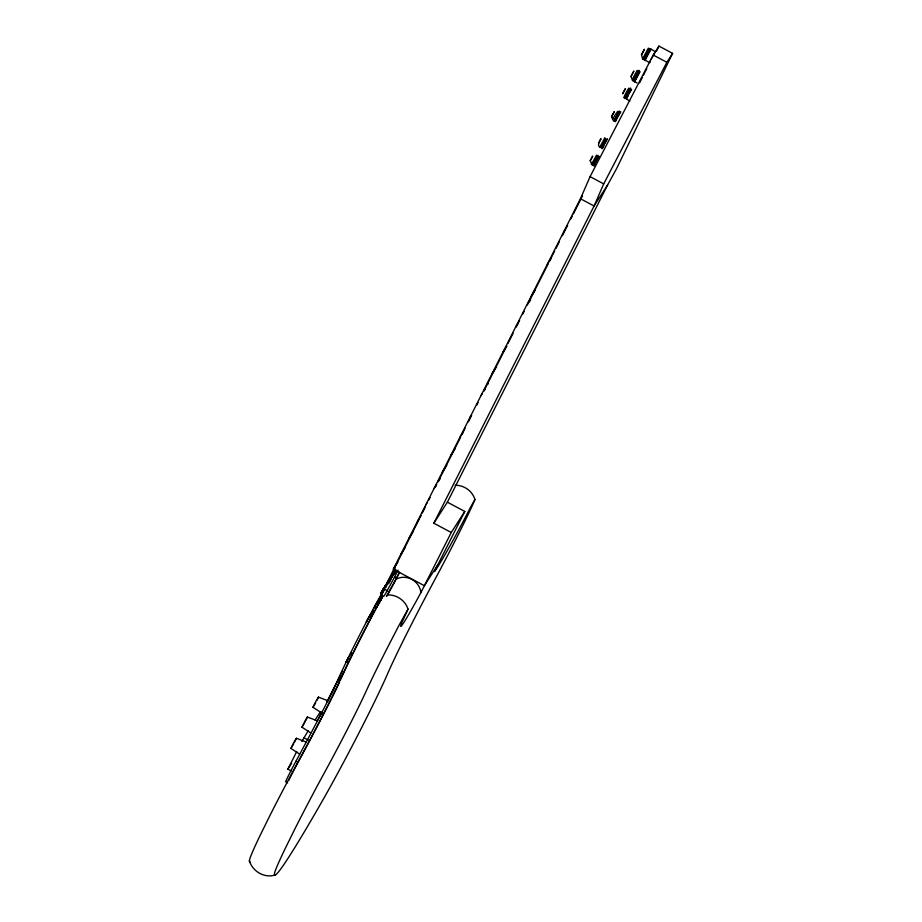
<?xml version="1.0" encoding="UTF-8"?>
<svg xmlns="http://www.w3.org/2000/svg" width="922" height="922" viewBox="0 0 922 922"><rect width="100%" height="100%" fill="white"/><g stroke="black" fill="none" stroke-linecap="round" stroke-linejoin="round"><path stroke-width="1.38" d="M639.28 73.103L638.543 74.094M648.362 48.105L642.461 58.985L643.141 58.063M655.507 51.782L650.944 49.062L650.471 50.353M274.929 875.082C264.176 878.378 252.524 871.302 249.389 860.756L249.827 858.797A91.151 3.826 -62 0 1 259.647 836.392L269.904 815.578A92.304 3.872 -62 0 1 299.95 758.437A84.351 3.538 -62 0 0 340.737 678.776A106.353 4.472 -62 0 1 374.09 611.92L383.033 595.785L381.985 598.39M591.359 164.565L596.534 155.138M603.414 146.045L603.403 146.471M611.62 116.483L614.294 111.689L611.62 116.483L612.508 119.076M614.916 119.434L616.403 116.322M616.242 119.825L615.078 119.261M299.673 754.138L290.914 748.422L293.68 742.752L296.377 738.257L306.173 742.026M296.377 738.257L294.314 742.59M310.714 732.898L301.943 727.181L304.721 721.511L307.406 717.016L317.214 720.785M307.406 717.016L304.64 722.687M321.743 712.994L312.984 707.289L315.75 701.619L318.447 697.124L328.244 700.881M318.447 697.124L318.055 698.092M644.778 57.648L645.273 56.484M455.122 485.249C463.939 485.041 472.836 491.161 474.911 499.759A95.761 4.022 -62 0 1 438.895 572.055A110.617 4.645 -62 0 0 399.56 648.178A116.483 4.898 -62 0 0 387.378 674.27A122.603 5.152 -62 0 1 358.969 732.875L353.725 743.028A86.138 3.619 -62 0 1 326.123 794.268A212.775 8.943 -62 0 1 274.387 874.068L274.825 872.097A91.151 3.826 -62 0 1 284.644 849.704L294.902 828.89A92.304 3.872 -62 0 1 324.947 771.737A84.351 3.538 -62 0 0 365.734 692.076A106.353 4.472 -62 0 1 399.088 625.231L408.031 609.085L406.279 613.118A45.097 1.89 -62 0 0 402.292 624.793A45.097 1.89 -62 0 0 420.881 592.639L451.261 532.49L464.792 511.445L447.377 502.179L433.836 523.223L451.261 532.49M346.315 661.57L346.004 662.399L348.562 657.478L346.315 661.57L347.571 662.238M351.144 653.433L351.455 652.603L349.208 656.706M596.672 157.927L595.497 159.587M605.005 140.547L603.841 142.172M607.137 139.706L607.402 138.807L603.38 145.837M617.798 111.412C618.916 109.776 609.915 120.736 614.179 121.001L614.64 120.275M618.201 113.544L618.42 113.014L617.671 114.051M620.345 112.668L620.679 111.654L616.553 118.88M628.942 88.454C629.68 85.804 622.972 98.262 624.194 97.259M631.489 89.711C632.538 86.599 624.793 100.971 626.868 98.354M637.39 70.844C638.243 67.963 631.363 80.756 632.527 79.868M637.77 73.034L638.036 72.285L635.973 75.8M639.937 72.1C640.652 68.401 634.624 84.421 634.797 78.116M648.293 51.321L648.581 50.514L646.495 54.087M437.915 564.656L424.374 585.701L393.314 569.174L580.445 198.737L590.08 176.632L653.237 55.032L658.976 46.1L672.611 53.361L616.507 168.772L607.61 184.953L447.377 502.179M672.611 53.361L666.871 62.293L603.714 183.893L594.079 205.998L433.836 523.223M601.87 146.01L603.207 143.325M371.197 614.017L370.563 615.435L371.255 614.352M380.59 593.791L383.264 588.789L384.509 589.458L381.835 594.448L380.59 593.791L383.264 588.789M385.35 585.551L382.676 590.553L385.35 585.551L386.595 586.219M626.395 95.634L626.292 96.257M646.161 57.948L650.944 49.062M649.699 62.293L650.287 61.002M439.99 479.048L440.313 478.38M605.201 140.432C608.336 133.586 599.069 150.148 601.593 147.001L600.337 146.333M596.88 157.789C602.101 147.14 586.415 175.871 595.082 161.189M598.171 158.4L599.023 156.291L595.981 161.442M628.885 91.543L629.565 89.93L628.205 92.154M618.374 113.475L619.377 111.089L617.06 115.123M648.397 51.367L649.641 48.509L645.377 56.046M637.897 73.045L639.061 70.349L634.866 77.725M656.487 51.229L658.976 46.1M603.875 145.111L602.066 148.788L603.622 146.379M595.566 162.456L594.794 164.185L595.139 163.713M317.041 700.167L317.617 699.026M645.826 55.378L643.717 59.653L645.239 57.302M635.327 77.045L633.299 81.159L635.846 76.952M628.159 95.266L627.214 97.34L626.119 96.51M617.048 118.154L615.377 121.762M291.26 770.942L287.86 769.132L296.746 751.522M301.84 741.461L308.271 730.65M317.203 721.062L321.743 712.072M326.93 701.803L342.5 670.974M369.745 617.037L372.984 610.618M374.286 608.047L381.42 593.929M382.722 591.359L412.56 532.282M413.851 529.712L419.049 519.443M422.288 513.024L425.526 506.604M428.776 500.173L430.067 497.615M435.265 487.335L436.555 484.765M437.858 482.194L460.562 437.259M461.853 434.688L465.103 428.269M468.341 421.838L471.591 415.419M476.778 405.15L478.08 402.58M506.616 346.073L483.912 391.02L485.479 388.646M507.918 343.503L513.105 333.234M516.355 326.814L519.593 320.395M522.832 313.964L524.134 311.406M527.372 304.975L548.141 263.888M549.431 261.318L554.618 251.038M555.92 248.479L559.158 242.048M562.408 235.629L565.647 229.209M570.845 218.94L572.136 216.37M573.438 213.8L582.52 195.821M639.603 82.807L642.196 77.679M643.498 75.108L646.737 68.689M319.922 716.544L321.225 713.985M328.359 699.856L329.65 697.297M330.952 694.727L334.19 688.308M337.429 681.888L340.679 675.469M376.983 603.587L384.324 589.089L396.114 570.753M385.419 586.911L395.135 567.652M529.355 301.955L530.657 299.385M387.482 583.684L394.616 569.566M379.299 600.775L380.602 598.205M389.695 580.203L394.893 569.923M391.723 577.057L395.619 569.358M393.832 573.795L395.769 569.934M384.209 595.9A47.771 2.005 -62 0 0 394.581 577.034L398.085 570.096M386.445 596.407A45.097 1.89 -62 0 0 395.884 579.327L399.376 572.401M386.917 595.866A47.771 2.005 -62 0 0 396.656 578.129L399.572 572.355M464.792 511.445L434.412 571.582A53.568 2.247 -62 0 0 470.554 507.238L474.991 499.39M628.297 92.696L630.567 88.039L626.441 95.289M487.922 384.163L488.418 383.206M651.197 59.192L655.542 51.517M627.536 93.399L624.943 98.562L626.476 96.211M594.874 160.705L593.538 163.517L595.163 160.866M287.652 782.859L285.578 781.752A21.955 0.922 -62 0 1 295.962 761.203A147.762 6.212 -62 0 0 321.271 713.536A61.025 2.559 -62 0 0 338.432 678.892A89.238 3.746 -62 0 1 374.643 606.25L378.216 600.038L377.524 601.755A47.771 2.005 -62 0 0 376.441 604.037M340.99 678.869A89.238 3.746 -62 0 1 376.706 607.344L380.302 601.225M388.75 582.865L387.494 582.208L384.82 587.199L386.86 583.614M369.042 617.371L371.082 613.787L369.111 617.705M388.946 579.961L387.609 582.462L388.853 583.119L390.893 579.546L389.637 578.878L388.946 579.961L390.19 580.63M627.479 94.401L628.539 92.442M648.811 52.589L644.904 60.426L645.596 59.481M638.243 74.394L634.497 81.931L635.2 80.963M438.446 481.272L439.483 479.382M617.325 114.443L614.179 121.001M628.7 94.021L629.772 92.05M617.659 116.99L619.676 113.683M315.681 702.794L312.984 707.289M293.599 743.927L290.914 748.422M604.336 144.028L605.339 142.184M636.007 76.457L634.486 79.061M303.28 725.153L303.937 723.977M590.921 159.644L592.719 156.072L590.161 160.831L590.529 160.313M649.1 52.312L649.837 51.183M630.083 91.727L630.821 90.713M605.685 141.792L606.422 140.651M597.802 158.469L593.814 165.995L594.575 164.934M302.727 726.11L301.943 727.181M641.562 54.755L644.42 49.281L641.458 54.847L642.68 58.789L643.925 59.457M631.121 76.33L633.887 71.029L631.005 76.434L631.893 78.958M598.574 143.406C605.696 131.673 594.99 144.719 599.876 147.059L601.132 147.727M563.861 231.56L567.629 225.706M547.288 264.372L551.045 258.529M530.715 297.184L535.221 290.176M515.513 327.275L517.772 323.76M607.61 184.953L594.079 205.998L580.445 198.737M503.078 351.881L506.846 346.038M492.037 373.756L496.543 366.749M480.984 395.642L482.483 393.302M469.932 417.516L471.43 415.177M460.262 436.659L463.317 431.911M450.593 455.802L455.099 448.784M442.306 472.214L446.813 465.195M434.008 488.614L436.613 484.58M425.722 505.026L427.232 502.686M417.435 521.437L421.193 515.582M409.149 537.837L413.69 530.784M400.863 554.249L405.369 547.23M393.314 569.174L397.831 562.166M382.181 594.586L379.23 599.173L381.489 600.372M372.534 611.528L373.237 610.445M315.047 720.094L320.326 711.888M287.86 769.132L291.629 763.266M599.876 147.059L604.901 137.678M601.812 146.264L603.242 146.725M395.884 579.327C406.302 573.461 419.683 580.906 420.881 592.639M388.15 594.955C397.025 594.748 405.38 600.729 408.066 609.188M653.237 55.032L666.871 62.293M644.927 57.521L646.172 58.19M645.123 60.23L649.722 62.673M634.785 78.612L636.03 79.269M632.746 79.546L633.99 80.202M632.273 80.26L633.529 80.929M634.728 81.701L637.021 82.922M626.418 96.061L627.663 96.718M623.94 97.663L625.185 98.32M626.384 99.092L629.83 100.924M592.108 163.528L593.353 164.197M592.892 164.911L591.636 164.243L590.299 160.67M590.08 176.632L603.714 183.893M393.821 572.366L395.077 573.035M393.129 573.449L394.374 574.118M394.581 577.034L396.656 578.129M391.032 576.711L392.288 577.368M386.802 583.292L388.047 583.949M384.647 586.634L385.903 587.302M384.324 589.089L387.713 590.898M383.31 589.135L384.566 589.803M382.561 589.873L383.817 590.541M381.224 592.373L382.48 593.042M374.643 606.25L376.706 607.344M370.379 614.87L371.635 615.539M348.251 658.308L349.507 658.976M338.432 678.892L340.506 679.998M321.271 713.536L323.345 714.631A147.762 6.212 -62 0 1 298.037 762.31A21.955 0.922 -62 0 0 288.69 780.565M303.741 737.681L308.282 740.101M295.962 761.203L298.037 762.31M611.92 116.207L612.899 118.477M249.92 861.77A212.775 8.943 -62 0 1 249.389 860.756M339.561 682.073A61.025 2.559 -62 0 1 331.816 698.069M331.298 699.095A61.025 2.559 -62 0 1 323.345 714.631M622.696 93.675L625.427 88.65L622.696 93.675M366.968 620.61L366.322 622.027L368.996 617.025L366.968 620.61"/></g></svg>
